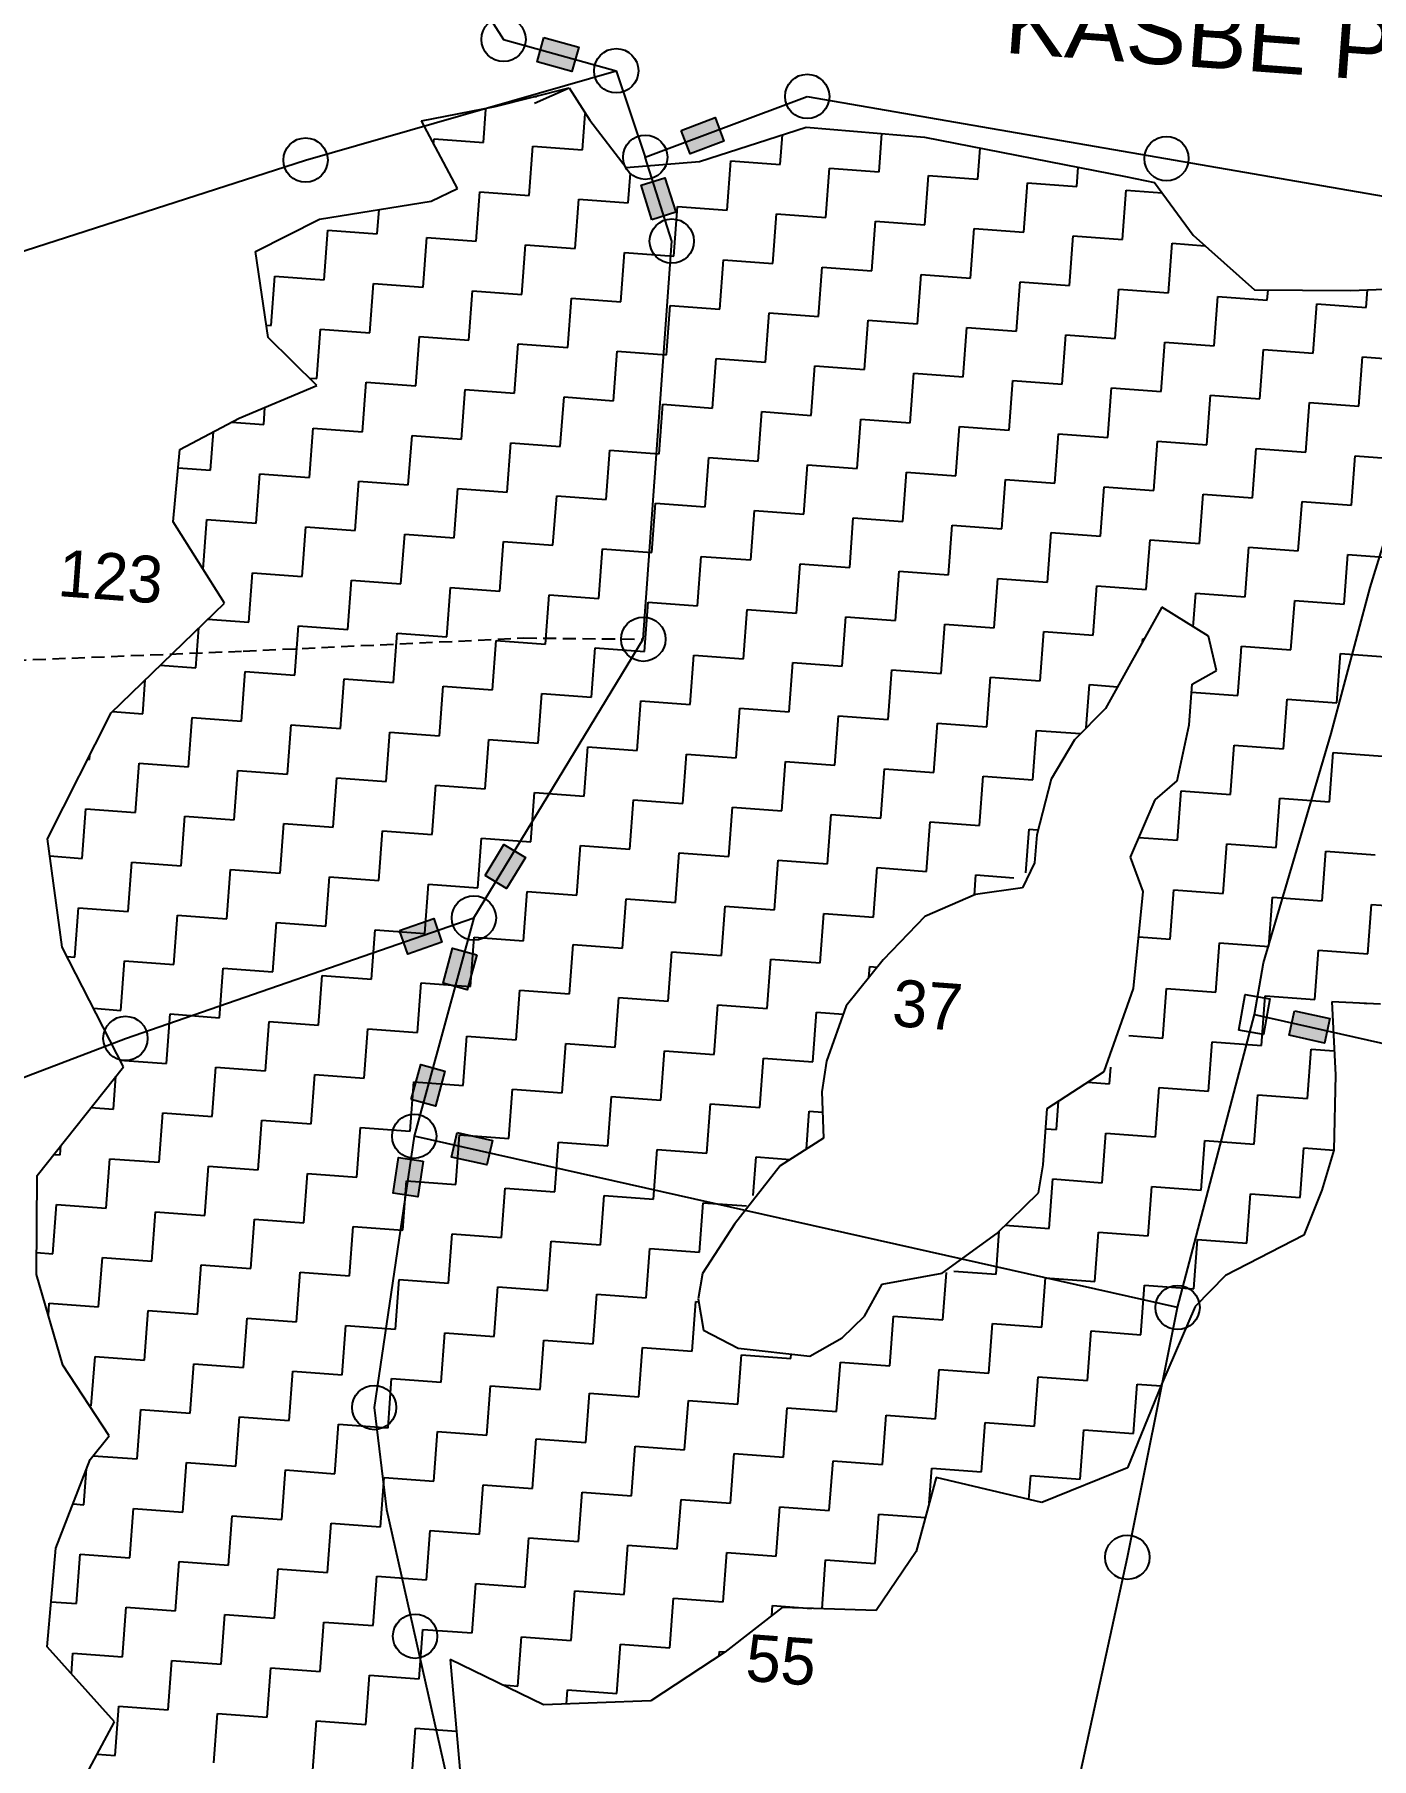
# Model space of a CAD drawing. Header units: metres. Extents: x 317417 to 320594, y 1863773 to 1867597.
# Drawn here: x 318961 to 319473, y 1865968 to 1866628 of the extents above; entities that cross this region are included whole.
import ezdxf

# ---------------------------------------------------------------- set-up
doc = ezdxf.new("R2010")
doc.units = ezdxf.units.M
doc.header["$MEASUREMENT"] = 0
doc.linetypes.add('DASHED', pattern=[0.75, 0.5, -0.25])
for name, color, linetype in [('LINE_FOOTPATH', 1, 'DASHED'), ('POLY_HATCH', 12, 'Continuous'), ('POLY_PARCEL', 6, 'Continuous'), ('TEXT_MAPOUT', 7, 'Continuous'), ('TEXT_PARCEL', 7, 'Continuous'), ('V_BOUND_LINE', 7, 'Continuous')]:
    doc.layers.add(name, color=color, linetype=linetype)
doc.styles.get("Standard").update_dxf_attribs({"font": 'arial.ttf'})
doc.styles.add('TEXT_MAP', font='')
doc.styles.get('TEXT_MAP').set_extended_font_data('Kruti Dev 050')

msp = doc.modelspace()

# ---------------------------------------------------------------- hatches: boundary and pattern name
for points in [[(319166.81, 1866614.16), (319169.38, 1866623.4), (319156.02, 1866627.12), (319153.45, 1866617.88)], [(319224.98, 1866587.49), (319221.61, 1866596.47), (319208.63, 1866591.59), (319212, 1866582.61)], [(319202.38, 1866573.45), (319193.24, 1866570.56), (319197.41, 1866557.34), (319206.56, 1866560.22)], [(319148.97, 1866313.28), (319140.77, 1866318.26), (319133.57, 1866306.41), (319141.77, 1866301.43)], [(319117.03, 1866280.79), (319113.9, 1866289.86), (319100.79, 1866285.33), (319103.92, 1866276.26)], [(319117.47, 1866265.15), (319126.72, 1866262.62), (319130.38, 1866275.99), (319121.13, 1866278.52)], [(319454.81, 1866242.22), (319456.9, 1866251.57), (319443.37, 1866254.6), (319441.28, 1866245.24)], [(319118.2, 1866231.47), (319108.95, 1866234), (319105.29, 1866220.62), (319114.54, 1866218.09)], [(319134.24, 1866195.56), (319136.34, 1866204.92), (319122.81, 1866207.95), (319120.71, 1866198.59)], [(319098.34, 1866184.74), (319107.83, 1866183.34), (319109.86, 1866197.06), (319100.37, 1866198.46)]]:
    msp.add_hatch(color=256).paths.add_polyline_path(points)

# ---------------------------------------------------------------- linework, layer by layer
for points in [[(319156.02, 1866627.12), (319169.38, 1866623.4), (319166.81, 1866614.16), (319153.45, 1866617.88)], [(319208.63, 1866591.59), (319221.61, 1866596.47), (319224.98, 1866587.49), (319212, 1866582.61)], [(319197.41, 1866557.34), (319193.24, 1866570.56), (319202.38, 1866573.45), (319206.56, 1866560.22)], [(319133.57, 1866306.41), (319140.77, 1866318.26), (319148.97, 1866313.28), (319141.77, 1866301.43)], [(319100.79, 1866285.33), (319113.9, 1866289.86), (319117.03, 1866280.79), (319103.92, 1866276.26)], [(319130.38, 1866275.99), (319126.72, 1866262.62), (319117.47, 1866265.15), (319121.13, 1866278.52)], [(319422.07, 1866247.15), (319424.52, 1866260.79), (319433.96, 1866259.1), (319431.51, 1866245.45)], [(319443.37, 1866254.6), (319456.9, 1866251.57), (319454.81, 1866242.22), (319441.28, 1866245.24)], [(319105.29, 1866220.62), (319108.95, 1866234), (319118.2, 1866231.47), (319114.54, 1866218.09)], [(319122.81, 1866207.95), (319136.34, 1866204.92), (319134.24, 1866195.56), (319120.71, 1866198.59)], [(319109.86, 1866197.06), (319107.83, 1866183.34), (319098.34, 1866184.74), (319100.37, 1866198.46)]]:
    msp.add_lwpolyline(points, close=True)
for centre in [(319140.62, 1866626.43), (319183.77, 1866614.42), (319256.86, 1866604.59), (319064.83, 1866580.22), (319194.87, 1866581.3), (319394.37, 1866580.77), (319205, 1866549.21), (319194.12, 1866396.81), (319129.26, 1866290.09), (318995.9, 1866244.01), (319106.41, 1866206.56), (319398.59, 1866140.99), (319091.09, 1866102.7), (319379.39, 1866045.37), (319106.75, 1866015.15)]:
    msp.add_circle(centre, 8.48)
at = {"layer": 'LINE_FOOTPATH', "ltscale": 10}
for p, q in [((319041, 1866392.24), (319148.3, 1866397.28)), ((319148.3, 1866397.28), (319194.12, 1866396.81)), ((318863, 1866385.09), (319041, 1866392.24))]:
    msp.add_line(p, q, dxfattribs=at)
at = {"layer": 'POLY_HATCH'}
for p, q in [((319137.44, 1866600.67), (319165.7, 1866607.88)), ((319152.5, 1866602), (319165.7, 1866607.88)), ((319165.7, 1866607.88), (319173.62, 1866595.53)), ((319109.16, 1866595.18), (319137.44, 1866600.67)), ((319122.95, 1866569.35), (319109.16, 1866595.18)), ((319173.62, 1866595.53), (319187.49, 1866577.34)), ((319215.64, 1866579.66), (319256.39, 1866592.81)), ((319256.39, 1866592.81), (319301.76, 1866588.95)), ((319301.76, 1866588.95), (319378.7, 1866573.92)), ((319187.49, 1866577.34), (319215.64, 1866579.66)), ((319378.7, 1866573.92), (319389.82, 1866571.62)), ((319389.82, 1866571.62), (319404.52, 1866551.41)), ((319070.23, 1866557.62), (319112.96, 1866564.53)), ((319112.96, 1866564.53), (319122.95, 1866569.35)), ((319045.64, 1866545.23), (319070.23, 1866557.62)), ((319404.52, 1866551.41), (319428.01, 1866530.54)), ((319050.54, 1866512.26), (319045.64, 1866545.23)), ((319464.81, 1866530.26), (319502.73, 1866531.86)), ((319428.01, 1866530.54), (319464.81, 1866530.26)), ((319069.2, 1866493.88), (319050.54, 1866512.26)), ((319039.38, 1866481.41), (319069.2, 1866493.88)), ((319016.7, 1866469.43), (319039.38, 1866481.41)), ((319014.14, 1866441.79), (319016.7, 1866469.43)), ((319033.76, 1866410.64), (319014.14, 1866441.79)), ((318990.46, 1866368.63), (319033.76, 1866410.64)), ((319392.58, 1866409.1), (319370.96, 1866370.29)), ((319410.49, 1866397.91), (319392.58, 1866409.1)), ((319413.47, 1866384.88), (319410.49, 1866397.91)), ((319403.04, 1866363.97), (319404.2, 1866379.65)), ((319404.2, 1866379.65), (319413.47, 1866384.88)), ((318966.1, 1866320.34), (318990.46, 1866368.63)), ((319370.96, 1866370.29), (319359.22, 1866358.35)), ((319398.49, 1866342.62), (319403.04, 1866363.97)), ((319359.22, 1866358.35), (319350.21, 1866343.25)), ((319350.21, 1866343.25), (319344.68, 1866321.97)), ((319390.06, 1866335.36), (319398.49, 1866342.62)), ((319380.54, 1866313.4), (319390.06, 1866335.36)), ((318971.64, 1866278.93), (318966.1, 1866320.34)), ((319344.68, 1866321.97), (319343.88, 1866311.19)), ((319343.88, 1866311.19), (319339.23, 1866301.68)), ((319385.48, 1866300.22), (319380.54, 1866313.4)), ((319339.23, 1866301.68), (319321.28, 1866299.07)), ((319321.28, 1866299.07), (319301.92, 1866290.65)), ((319381.73, 1866263.04), (319385.48, 1866300.22)), ((319301.92, 1866290.65), (319285.9, 1866274.1)), ((318995.1, 1866233.15), (318971.64, 1866278.93)), ((319285.9, 1866274.1), (319271.76, 1866256.42)), ((319370.5, 1866231.34), (319381.73, 1866263.04)), ((319271.76, 1866256.42), (319264.27, 1866235.29)), ((319476.31, 1866257.13), (319457.62, 1866258.01)), ((319457.62, 1866258.01), (319459.09, 1866230.06)), ((319264.27, 1866235.29), (319262.42, 1866223.6)), ((318962.11, 1866191.57), (318995.1, 1866233.15)), ((319348.74, 1866217.19), (319370.5, 1866231.34)), ((319459.09, 1866230.06), (319458.47, 1866201.26)), ((319262.42, 1866223.6), (319263.07, 1866205.81)), ((319347.13, 1866195.62), (319348.74, 1866217.19)), ((319263.07, 1866205.81), (319246.5, 1866195.21)), ((319458.47, 1866201.26), (319453.79, 1866185.92)), ((319246.5, 1866195.21), (319229.06, 1866172.85)), ((319345.35, 1866184.91), (319347.13, 1866195.62)), ((318961.82, 1866153.63), (318962.11, 1866191.57)), ((319329.4, 1866169.34), (319345.35, 1866184.91)), ((319453.79, 1866185.92), (319446.93, 1866168.71)), ((319229.06, 1866172.85), (319216.81, 1866154.04)), ((319308.55, 1866154.13), (319329.4, 1866169.34)), ((319446.93, 1866168.71), (319416.9, 1866153.23)), ((318971.92, 1866118.96), (318961.82, 1866153.63)), ((319216.81, 1866154.04), (319215.1, 1866144.31)), ((319278.72, 1866137.62), (319285.55, 1866149.92)), ((319285.55, 1866149.92), (319308.55, 1866154.13)), ((319416.9, 1866153.23), (319405.38, 1866141.43)), ((319215.1, 1866144.31), (319217.17, 1866132.33)), ((319270.21, 1866129.38), (319278.72, 1866137.62)), ((319405.38, 1866141.43), (319392.51, 1866111.51)), ((319217.17, 1866132.33), (319230.47, 1866125.43)), ((319257.86, 1866122.41), (319270.21, 1866129.38)), ((319230.47, 1866125.43), (319257.86, 1866122.41)), ((318989.67, 1866091.83), (318971.92, 1866118.96)), ((319392.51, 1866111.51), (319379.5, 1866079.58)), ((318982.4, 1866082.75), (318989.67, 1866091.83)), ((318969.24, 1866048.81), (318982.4, 1866082.75)), ((319306.25, 1866075.91), (319298.57, 1866047.63)), ((319346.59, 1866066.33), (319306.25, 1866075.91)), ((319379.5, 1866079.58), (319346.59, 1866066.33)), ((318965.93, 1866011.09), (318969.24, 1866048.81)), ((319298.57, 1866047.63), (319283.2, 1866024.98)), ((319247.31, 1866026.13), (319225.26, 1866009.04)), ((319283.2, 1866024.98), (319247.31, 1866026.13)), ((318991.67, 1865982.35), (318965.93, 1866011.09)), ((319155.85, 1865988.89), (319120.14, 1866006.22)), ((319120.14, 1866006.22), (319124.3, 1865959.85)), ((319225.26, 1866009.04), (319197.01, 1865990.38)), ((319197.01, 1865990.38), (319155.85, 1865988.89)), ((318975.78, 1865952.66), (318991.67, 1865982.35))]:
    msp.add_line(p, q, dxfattribs=at)
at = {"layer": 'POLY_HATCH', "linetype": 'Continuous'}
for p, q in [((319152.6, 1866604.54), (319153.27, 1866604.49)), ((319153.27, 1866604.49), (319153.29, 1866604.71)), ((319132.94, 1866586.97), (319133.89, 1866599.76)), ((319170.79, 1866584.16), (319171.81, 1866597.9)), ((319113.86, 1866586.36), (319114.01, 1866588.37)), ((319114.01, 1866588.37), (319132.94, 1866586.97)), ((319150.46, 1866566.64), (319151.86, 1866585.56)), ((319151.86, 1866585.56), (319170.79, 1866584.16)), ((319246.49, 1866578.53), (319247.34, 1866589.89)), ((319284.34, 1866575.72), (319285.43, 1866590.34)), ((319322.19, 1866572.91), (319323.08, 1866584.79)), ((319226.16, 1866561.01), (319227.57, 1866579.94)), ((319227.57, 1866579.94), (319246.49, 1866578.53)), ((319360.05, 1866570.1), (319360.59, 1866577.46)), ((319188.31, 1866563.83), (319189.15, 1866575.16)), ((319264.01, 1866558.2), (319265.42, 1866577.13)), ((319265.42, 1866577.13), (319284.34, 1866575.72)), ((319301.86, 1866555.39), (319303.27, 1866574.32)), ((319303.27, 1866574.32), (319322.19, 1866572.91)), ((319339.71, 1866552.58), (319341.12, 1866571.5)), ((319341.12, 1866571.5), (319360.05, 1866570.1)), ((319130.13, 1866549.12), (319131.53, 1866568.04)), ((319131.53, 1866568.04), (319150.46, 1866566.64)), ((319167.98, 1866546.31), (319169.38, 1866565.23)), ((319169.38, 1866565.23), (319188.31, 1866563.83)), ((319377.57, 1866549.77), (319378.97, 1866568.69)), ((319378.97, 1866568.69), (319392.69, 1866567.67)), ((319092.27, 1866551.93), (319092.97, 1866561.29)), ((319205.83, 1866543.49), (319207.23, 1866562.42)), ((319207.23, 1866562.42), (319226.16, 1866561.01)), ((319243.68, 1866540.68), (319245.09, 1866559.61)), ((319245.09, 1866559.61), (319264.01, 1866558.2)), ((319071.94, 1866534.41), (319073.35, 1866553.33)), ((319073.35, 1866553.33), (319092.27, 1866551.93)), ((319281.53, 1866537.87), (319282.94, 1866556.8)), ((319282.94, 1866556.8), (319301.86, 1866555.39)), ((319319.38, 1866535.06), (319320.79, 1866553.99)), ((319320.79, 1866553.99), (319339.71, 1866552.58)), ((319357.23, 1866532.25), (319358.64, 1866551.17)), ((319358.64, 1866551.17), (319377.57, 1866549.77)), ((319109.79, 1866531.6), (319111.2, 1866550.52)), ((319111.2, 1866550.52), (319130.13, 1866549.12)), ((319147.65, 1866528.79), (319149.05, 1866547.71)), ((319149.05, 1866547.71), (319167.98, 1866546.31)), ((319185.5, 1866525.97), (319186.9, 1866544.9)), ((319186.9, 1866544.9), (319205.83, 1866543.49)), ((319395.09, 1866529.44), (319396.49, 1866548.36)), ((319396.49, 1866548.36), (319409, 1866547.43)), ((319223.35, 1866523.16), (319224.75, 1866542.09)), ((319224.75, 1866542.09), (319243.68, 1866540.68)), ((319261.2, 1866520.35), (319262.61, 1866539.28)), ((319262.61, 1866539.28), (319281.53, 1866537.87)), ((319051.61, 1866516.89), (319053.02, 1866535.81)), ((319053.02, 1866535.81), (319071.94, 1866534.41)), ((319089.46, 1866514.08), (319090.87, 1866533)), ((319090.87, 1866533), (319109.79, 1866531.6)), ((319299.05, 1866517.54), (319300.46, 1866536.47)), ((319300.46, 1866536.47), (319319.38, 1866535.06)), ((319336.9, 1866514.73), (319338.31, 1866533.65)), ((319338.31, 1866533.65), (319357.23, 1866532.25)), ((319127.31, 1866511.27), (319128.72, 1866530.19)), ((319128.72, 1866530.19), (319147.65, 1866528.79)), ((319165.17, 1866508.45), (319166.57, 1866527.38)), ((319166.57, 1866527.38), (319185.5, 1866525.97)), ((319374.75, 1866511.92), (319376.16, 1866530.84)), ((319376.16, 1866530.84), (319395.09, 1866529.44)), ((319412.61, 1866509.1), (319414.01, 1866528.03)), ((319414.01, 1866528.03), (319432.94, 1866526.62)), ((319432.94, 1866526.62), (319433.23, 1866530.5)), ((319450.46, 1866506.29), (319451.86, 1866525.22)), ((319451.86, 1866525.22), (319470.79, 1866523.81)), ((319470.79, 1866523.81), (319471.29, 1866530.53)), ((319203.02, 1866505.64), (319204.42, 1866524.57)), ((319204.42, 1866524.57), (319223.35, 1866523.16)), ((319240.87, 1866502.83), (319242.27, 1866521.76)), ((319242.27, 1866521.76), (319261.2, 1866520.35)), ((319278.72, 1866500.02), (319280.13, 1866518.95)), ((319280.13, 1866518.95), (319299.05, 1866517.54)), ((319049.83, 1866517.02), (319051.61, 1866516.89)), ((319069.13, 1866496.56), (319070.54, 1866515.48)), ((319070.54, 1866515.48), (319089.46, 1866514.08)), ((319106.98, 1866493.75), (319108.39, 1866512.67)), ((319108.39, 1866512.67), (319127.31, 1866511.27)), ((319316.57, 1866497.21), (319317.98, 1866516.13)), ((319317.98, 1866516.13), (319336.9, 1866514.73)), ((319354.42, 1866494.4), (319355.83, 1866513.32)), ((319355.83, 1866513.32), (319374.75, 1866511.92)), ((319144.83, 1866490.93), (319146.24, 1866509.86)), ((319146.24, 1866509.86), (319165.17, 1866508.45)), ((319182.69, 1866488.12), (319184.09, 1866507.05)), ((319184.09, 1866507.05), (319203.02, 1866505.64)), ((319392.27, 1866491.58), (319393.68, 1866510.51)), ((319393.68, 1866510.51), (319412.61, 1866509.1)), ((319430.13, 1866488.77), (319431.53, 1866507.7)), ((319431.53, 1866507.7), (319450.46, 1866506.29)), ((319467.98, 1866485.96), (319469.38, 1866504.89)), ((319469.38, 1866504.89), (319488.31, 1866503.48)), ((319220.54, 1866485.31), (319221.94, 1866504.24)), ((319221.94, 1866504.24), (319240.87, 1866502.83)), ((319258.39, 1866482.5), (319259.79, 1866501.43)), ((319259.79, 1866501.43), (319278.72, 1866500.02)), ((319296.24, 1866479.69), (319297.65, 1866498.61)), ((319297.65, 1866498.61), (319316.57, 1866497.21)), ((319066.26, 1866496.77), (319069.13, 1866496.56)), ((319086.65, 1866476.23), (319088.06, 1866495.15)), ((319088.06, 1866495.15), (319106.98, 1866493.75)), ((319124.5, 1866473.41), (319125.91, 1866492.34)), ((319125.91, 1866492.34), (319144.83, 1866490.93)), ((319334.09, 1866476.88), (319335.5, 1866495.8)), ((319335.5, 1866495.8), (319354.42, 1866494.4)), ((319371.94, 1866474.06), (319373.35, 1866492.99)), ((319373.35, 1866492.99), (319392.27, 1866491.58)), ((319048.8, 1866479.04), (319049.28, 1866485.55)), ((319162.35, 1866470.6), (319163.76, 1866489.53)), ((319163.76, 1866489.53), (319182.69, 1866488.12)), ((319200.21, 1866467.79), (319201.61, 1866486.72)), ((319201.61, 1866486.72), (319220.54, 1866485.31)), ((319409.79, 1866471.25), (319411.2, 1866490.18)), ((319411.2, 1866490.18), (319430.13, 1866488.77)), ((319447.65, 1866468.44), (319449.05, 1866487.37)), ((319449.05, 1866487.37), (319467.98, 1866485.96)), ((319036.6, 1866479.94), (319048.8, 1866479.04)), ((319238.06, 1866464.98), (319239.46, 1866483.91)), ((319239.46, 1866483.91), (319258.39, 1866482.5)), ((319275.91, 1866462.17), (319277.31, 1866481.09)), ((319277.31, 1866481.09), (319296.24, 1866479.69)), ((319028.47, 1866461.52), (319029.56, 1866476.23)), ((319066.32, 1866458.71), (319067.73, 1866477.63)), ((319067.73, 1866477.63), (319086.65, 1866476.23)), ((319104.17, 1866455.89), (319105.58, 1866474.82)), ((319105.58, 1866474.82), (319124.5, 1866473.41)), ((319142.02, 1866453.08), (319143.43, 1866472.01)), ((319143.43, 1866472.01), (319162.35, 1866470.6)), ((319313.76, 1866459.36), (319315.17, 1866478.28)), ((319315.17, 1866478.28), (319334.09, 1866476.88)), ((319351.61, 1866456.54), (319353.02, 1866475.47)), ((319353.02, 1866475.47), (319371.94, 1866474.06)), ((319389.46, 1866453.73), (319390.87, 1866472.66)), ((319390.87, 1866472.66), (319409.79, 1866471.25)), ((319179.87, 1866450.27), (319181.28, 1866469.2)), ((319181.28, 1866469.2), (319200.21, 1866467.79)), ((319217.73, 1866447.46), (319219.13, 1866466.39)), ((319219.13, 1866466.39), (319238.06, 1866464.98)), ((319427.31, 1866450.92), (319428.72, 1866469.85)), ((319428.72, 1866469.85), (319447.65, 1866468.44)), ((319465.17, 1866448.11), (319466.57, 1866467.04)), ((319466.57, 1866467.04), (319485.5, 1866465.63)), ((319016.05, 1866462.44), (319028.47, 1866461.52)), ((319045.99, 1866441.19), (319047.39, 1866460.11)), ((319047.39, 1866460.11), (319066.32, 1866458.71)), ((319255.58, 1866444.65), (319256.98, 1866463.57)), ((319256.98, 1866463.57), (319275.91, 1866462.17)), ((319293.43, 1866441.84), (319294.83, 1866460.76)), ((319294.83, 1866460.76), (319313.76, 1866459.36)), ((319083.84, 1866438.37), (319085.25, 1866457.3)), ((319085.25, 1866457.3), (319104.17, 1866455.89)), ((319121.69, 1866435.56), (319123.1, 1866454.49)), ((319123.1, 1866454.49), (319142.02, 1866453.08)), ((319331.28, 1866439.03), (319332.69, 1866457.95)), ((319332.69, 1866457.95), (319351.61, 1866456.54)), ((319369.13, 1866436.21), (319370.54, 1866455.14)), ((319370.54, 1866455.14), (319389.46, 1866453.73)), ((319406.98, 1866433.4), (319408.39, 1866452.33)), ((319408.39, 1866452.33), (319427.31, 1866450.92)), ((319159.54, 1866432.75), (319160.95, 1866451.68)), ((319160.95, 1866451.68), (319179.87, 1866450.27)), ((319197.39, 1866429.94), (319198.8, 1866448.87)), ((319198.8, 1866448.87), (319217.73, 1866447.46)), ((319235.25, 1866427.13), (319236.65, 1866446.05)), ((319236.65, 1866446.05), (319255.58, 1866444.65)), ((319444.83, 1866430.59), (319446.24, 1866449.52)), ((319446.24, 1866449.52), (319465.17, 1866448.11)), ((319025.66, 1866423.67), (319027.06, 1866442.59)), ((319027.06, 1866442.59), (319045.99, 1866441.19)), ((319063.51, 1866420.85), (319064.91, 1866439.78)), ((319064.91, 1866439.78), (319083.84, 1866438.37)), ((319273.1, 1866424.32), (319274.5, 1866443.24)), ((319274.5, 1866443.24), (319293.43, 1866441.84)), ((319310.95, 1866421.51), (319312.35, 1866440.43)), ((319312.35, 1866440.43), (319331.28, 1866439.03)), ((319101.36, 1866418.04), (319102.77, 1866436.97)), ((319102.77, 1866436.97), (319121.69, 1866435.56)), ((319139.21, 1866415.23), (319140.62, 1866434.16)), ((319140.62, 1866434.16), (319159.54, 1866432.75)), ((319348.8, 1866418.69), (319350.21, 1866437.62)), ((319350.21, 1866437.62), (319369.13, 1866436.21)), ((319386.65, 1866415.88), (319388.06, 1866434.81)), ((319388.06, 1866434.81), (319406.98, 1866433.4)), ((319177.06, 1866412.42), (319178.47, 1866431.35)), ((319178.47, 1866431.35), (319197.39, 1866429.94)), ((319214.91, 1866409.61), (319216.32, 1866428.53)), ((319216.32, 1866428.53), (319235.25, 1866427.13)), ((319252.77, 1866406.8), (319254.17, 1866425.72)), ((319254.17, 1866425.72), (319273.1, 1866424.32)), ((319424.5, 1866413.07), (319425.91, 1866432)), ((319425.91, 1866432), (319444.83, 1866430.59)), ((319462.35, 1866410.26), (319463.76, 1866429.18)), ((319463.76, 1866429.18), (319482.69, 1866427.78)), ((319025.55, 1866423.67), (319025.66, 1866423.67)), ((319043.18, 1866403.33), (319044.58, 1866422.26)), ((319044.58, 1866422.26), (319063.51, 1866420.85)), ((319081.03, 1866400.52), (319082.43, 1866419.45)), ((319082.43, 1866419.45), (319101.36, 1866418.04)), ((319290.62, 1866403.99), (319292.02, 1866422.91)), ((319292.02, 1866422.91), (319310.95, 1866421.51)), ((319328.47, 1866401.17), (319329.87, 1866420.1)), ((319329.87, 1866420.1), (319348.8, 1866418.69)), ((319118.88, 1866397.71), (319120.29, 1866416.64)), ((319120.29, 1866416.64), (319139.21, 1866415.23)), ((319156.73, 1866394.9), (319158.14, 1866413.83)), ((319158.14, 1866413.83), (319177.06, 1866412.42)), ((319366.32, 1866398.36), (319367.73, 1866417.29)), ((319367.73, 1866417.29), (319386.65, 1866415.88)), ((319404.62, 1866401.58), (319405.58, 1866414.48)), ((319405.58, 1866414.48), (319424.5, 1866413.07)), ((319194.58, 1866392.09), (319195.99, 1866411.01)), ((319195.99, 1866411.01), (319214.91, 1866409.61)), ((319232.43, 1866389.28), (319233.84, 1866408.2)), ((319233.84, 1866408.2), (319252.77, 1866406.8)), ((319442.02, 1866392.74), (319443.43, 1866411.66)), ((319443.43, 1866411.66), (319462.35, 1866410.26)), ((319022.85, 1866385.82), (319023.98, 1866401.15)), ((319027.44, 1866404.5), (319043.18, 1866403.33)), ((319060.7, 1866383), (319062.1, 1866401.93)), ((319062.1, 1866401.93), (319081.03, 1866400.52)), ((319270.29, 1866386.47), (319271.69, 1866405.39)), ((319271.69, 1866405.39), (319290.62, 1866403.99)), ((319308.14, 1866383.65), (319309.54, 1866402.58)), ((319309.54, 1866402.58), (319328.47, 1866401.17)), ((319345.99, 1866380.84), (319347.39, 1866399.77)), ((319347.39, 1866399.77), (319366.32, 1866398.36)), ((319098.55, 1866380.19), (319099.95, 1866399.12)), ((319099.95, 1866399.12), (319118.88, 1866397.71)), ((319136.4, 1866377.38), (319137.81, 1866396.31)), ((319137.81, 1866396.31), (319156.73, 1866394.9)), ((319174.25, 1866374.57), (319175.66, 1866393.49)), ((319175.66, 1866393.49), (319194.58, 1866392.09)), ((319385.16, 1866395.78), (319385.25, 1866396.96)), ((319385.25, 1866396.96), (319385.79, 1866396.92)), ((319422.8, 1866390.22), (319423.1, 1866394.14)), ((319423.1, 1866394.14), (319442.02, 1866392.74)), ((319009.22, 1866386.83), (319022.85, 1866385.82)), ((319212.1, 1866371.76), (319213.51, 1866390.68)), ((319213.51, 1866390.68), (319232.43, 1866389.28)), ((319249.95, 1866368.95), (319251.36, 1866387.87)), ((319251.36, 1866387.87), (319270.29, 1866386.47)), ((319421.69, 1866375.22), (319422.8, 1866390.14)), ((319459.54, 1866372.41), (319460.95, 1866391.33)), ((319460.95, 1866391.33), (319479.87, 1866389.93)), ((319002.51, 1866368.3), (319003.48, 1866381.26)), ((319040.37, 1866365.48), (319041.77, 1866384.41)), ((319041.77, 1866384.41), (319060.7, 1866383)), ((319078.22, 1866362.67), (319079.62, 1866381.6)), ((319079.62, 1866381.6), (319098.55, 1866380.19)), ((319287.8, 1866366.13), (319289.21, 1866385.06)), ((319289.21, 1866385.06), (319308.14, 1866383.65)), ((319325.66, 1866363.32), (319327.06, 1866382.25)), ((319327.06, 1866382.25), (319345.99, 1866380.84)), ((319363.68, 1866362.89), (319364.91, 1866379.44)), ((319364.91, 1866379.44), (319375.61, 1866378.64)), ((319116.07, 1866359.86), (319117.47, 1866378.79)), ((319117.47, 1866378.79), (319136.4, 1866377.38)), ((319153.92, 1866357.05), (319155.33, 1866375.97)), ((319155.33, 1866375.97), (319174.25, 1866374.57)), ((319191.77, 1866354.24), (319193.18, 1866373.16)), ((319193.18, 1866373.16), (319212.1, 1866371.76)), ((319403.97, 1866376.54), (319421.69, 1866375.22)), ((319439.21, 1866354.89), (319440.62, 1866373.81)), ((319440.62, 1866373.81), (319459.54, 1866372.41)), ((318990.99, 1866369.15), (319002.51, 1866368.3)), ((319020.03, 1866347.96), (319021.44, 1866366.89)), ((319021.44, 1866366.89), (319040.37, 1866365.48)), ((319229.62, 1866351.43), (319231.03, 1866370.35)), ((319231.03, 1866370.35), (319249.95, 1866368.95)), ((319267.47, 1866348.61), (319268.88, 1866367.54)), ((319268.88, 1866367.54), (319287.8, 1866366.13)), ((319057.89, 1866345.15), (319059.29, 1866364.08)), ((319059.29, 1866364.08), (319078.22, 1866362.67)), ((319095.74, 1866342.34), (319097.14, 1866361.27)), ((319097.14, 1866361.27), (319116.07, 1866359.86)), ((319305.32, 1866345.8), (319306.73, 1866364.73)), ((319306.73, 1866364.73), (319325.66, 1866363.32)), ((319343.18, 1866342.99), (319344.58, 1866361.92)), ((319344.58, 1866361.92), (319361.49, 1866360.66)), ((319133.59, 1866339.53), (319134.99, 1866358.45)), ((319134.99, 1866358.45), (319153.92, 1866357.05)), ((319171.44, 1866336.72), (319172.84, 1866355.64)), ((319172.84, 1866355.64), (319191.77, 1866354.24)), ((319418.88, 1866337.37), (319420.28, 1866356.29)), ((319420.28, 1866356.29), (319439.21, 1866354.89)), ((319456.73, 1866334.56), (319458.14, 1866353.48)), ((319458.14, 1866353.48), (319477.06, 1866352.08)), ((318981.48, 1866350.83), (318982.18, 1866350.78)), ((318982.18, 1866350.78), (318982.31, 1866352.47)), ((318999.7, 1866330.44), (319001.11, 1866349.37)), ((319001.11, 1866349.37), (319020.03, 1866347.96)), ((319037.55, 1866327.63), (319038.96, 1866346.56)), ((319038.96, 1866346.56), (319057.89, 1866345.15)), ((319209.29, 1866333.91), (319210.7, 1866352.83)), ((319210.7, 1866352.83), (319229.62, 1866351.43)), ((319247.14, 1866331.09), (319248.55, 1866350.02)), ((319248.55, 1866350.02), (319267.47, 1866348.61)), ((319284.99, 1866328.28), (319286.4, 1866347.21)), ((319286.4, 1866347.21), (319305.32, 1866345.8)), ((319075.4, 1866324.82), (319076.81, 1866343.75)), ((319076.81, 1866343.75), (319095.74, 1866342.34)), ((319113.26, 1866322.01), (319114.66, 1866340.93)), ((319114.66, 1866340.93), (319133.59, 1866339.53)), ((319322.84, 1866325.47), (319324.25, 1866344.4)), ((319324.25, 1866344.4), (319343.18, 1866342.99)), ((319151.11, 1866319.2), (319152.51, 1866338.12)), ((319152.51, 1866338.12), (319171.44, 1866336.72)), ((319188.96, 1866316.39), (319190.36, 1866335.31)), ((319190.36, 1866335.31), (319209.29, 1866333.91)), ((319398.55, 1866319.85), (319399.95, 1866338.77)), ((319399.95, 1866338.77), (319418.88, 1866337.37)), ((319436.4, 1866317.04), (319437.8, 1866335.96)), ((319437.8, 1866335.96), (319456.73, 1866334.56)), ((318979.37, 1866312.92), (318980.78, 1866331.85)), ((318980.78, 1866331.85), (318999.7, 1866330.44)), ((319017.22, 1866310.11), (319018.63, 1866329.04)), ((319018.63, 1866329.04), (319037.55, 1866327.63)), ((319226.81, 1866313.57), (319228.22, 1866332.5)), ((319228.22, 1866332.5), (319247.14, 1866331.09)), ((319264.66, 1866310.76), (319266.07, 1866329.69)), ((319266.07, 1866329.69), (319284.99, 1866328.28)), ((319302.51, 1866307.95), (319303.92, 1866326.88)), ((319303.92, 1866326.88), (319322.84, 1866325.47)), ((319055.07, 1866307.3), (319056.48, 1866326.23)), ((319056.48, 1866326.23), (319075.4, 1866324.82)), ((319092.92, 1866304.49), (319094.33, 1866323.41)), ((319094.33, 1866323.41), (319113.26, 1866322.01)), ((319130.78, 1866301.68), (319132.18, 1866320.6)), ((319132.18, 1866320.6), (319151.11, 1866319.2)), ((319340.54, 1866307.44), (319341.77, 1866324.07)), ((319341.77, 1866324.07), (319344.82, 1866323.84)), ((319383.81, 1866320.94), (319398.55, 1866319.85)), ((318966.96, 1866313.85), (318979.37, 1866312.92)), ((319168.63, 1866298.87), (319170.03, 1866317.79)), ((319170.03, 1866317.79), (319188.96, 1866316.39)), ((319206.48, 1866296.05), (319207.88, 1866314.98)), ((319207.88, 1866314.98), (319226.81, 1866313.57)), ((319416.07, 1866299.52), (319417.47, 1866318.44)), ((319417.47, 1866318.44), (319436.4, 1866317.04)), ((319453.92, 1866296.7), (319455.32, 1866315.63)), ((319455.32, 1866315.63), (319474.25, 1866314.22)), ((318996.89, 1866292.59), (318998.3, 1866311.52)), ((318998.3, 1866311.52), (319017.22, 1866310.11)), ((319034.74, 1866289.78), (319036.15, 1866308.71)), ((319036.15, 1866308.71), (319055.07, 1866307.3)), ((319244.33, 1866293.24), (319245.74, 1866312.17)), ((319245.74, 1866312.17), (319264.66, 1866310.76)), ((319282.18, 1866290.43), (319283.59, 1866309.36)), ((319283.59, 1866309.36), (319302.51, 1866307.95)), ((319072.59, 1866286.97), (319074, 1866305.89)), ((319074, 1866305.89), (319092.92, 1866304.49)), ((319110.44, 1866284.16), (319111.85, 1866303.08)), ((319111.85, 1866303.08), (319130.78, 1866301.68)), ((319148.3, 1866281.35), (319149.7, 1866300.27)), ((319149.7, 1866300.27), (319168.63, 1866298.87)), ((319320.87, 1866298.89), (319321.44, 1866306.55)), ((319321.44, 1866306.55), (319335.99, 1866305.46)), ((319395.74, 1866282), (319397.14, 1866300.92)), ((319397.14, 1866300.92), (319416.07, 1866299.52)), ((318976.56, 1866275.07), (318977.96, 1866294)), ((318977.96, 1866294), (318996.89, 1866292.59)), ((319186.15, 1866278.53), (319187.55, 1866297.46)), ((319187.55, 1866297.46), (319206.48, 1866296.05)), ((319224, 1866275.72), (319225.4, 1866294.65)), ((319225.4, 1866294.65), (319244.33, 1866293.24)), ((319433.59, 1866279.18), (319434.99, 1866298.11)), ((319434.99, 1866298.11), (319453.92, 1866296.7)), ((319471.44, 1866276.37), (319472.84, 1866295.3)), ((319472.84, 1866295.3), (319491.77, 1866293.89)), ((319014.41, 1866272.26), (319015.82, 1866291.19)), ((319015.82, 1866291.19), (319034.74, 1866289.78)), ((319052.26, 1866269.45), (319053.67, 1866288.37)), ((319053.67, 1866288.37), (319072.59, 1866286.97)), ((319261.85, 1866272.91), (319263.26, 1866291.84)), ((319263.26, 1866291.84), (319282.18, 1866290.43)), ((319090.11, 1866266.64), (319091.52, 1866285.56)), ((319091.52, 1866285.56), (319110.44, 1866284.16)), ((319127.96, 1866263.83), (319129.37, 1866282.75)), ((319129.37, 1866282.75), (319148.3, 1866281.35)), ((319383.73, 1866282.89), (319395.74, 1866282)), ((319413.26, 1866261.66), (319414.66, 1866280.59)), ((319414.66, 1866280.59), (319433.59, 1866279.18)), ((318973.49, 1866275.3), (318976.56, 1866275.07)), ((319165.82, 1866261.01), (319167.22, 1866279.94)), ((319167.22, 1866279.94), (319186.15, 1866278.53)), ((319203.67, 1866258.2), (319205.07, 1866277.13)), ((319205.07, 1866277.13), (319224, 1866275.72)), ((319241.52, 1866255.39), (319242.92, 1866274.32)), ((319242.92, 1866274.32), (319261.85, 1866272.91)), ((319451.11, 1866258.85), (319452.51, 1866277.78)), ((319452.51, 1866277.78), (319471.44, 1866276.37)), ((318994.08, 1866254.74), (318995.48, 1866273.67)), ((318995.48, 1866273.67), (319014.41, 1866272.26)), ((319031.93, 1866251.93), (319033.34, 1866270.86)), ((319033.34, 1866270.86), (319052.26, 1866269.45)), ((319069.78, 1866249.12), (319071.19, 1866268.04)), ((319071.19, 1866268.04), (319090.11, 1866266.64)), ((319280.46, 1866267.31), (319280.78, 1866271.51)), ((319280.78, 1866271.51), (319283.65, 1866271.29)), ((319107.63, 1866246.31), (319109.04, 1866265.23)), ((319109.04, 1866265.23), (319127.96, 1866263.83)), ((319145.48, 1866243.49), (319146.89, 1866262.42)), ((319146.89, 1866262.42), (319165.82, 1866261.01)), ((319392.92, 1866244.14), (319394.33, 1866263.07)), ((319394.33, 1866263.07), (319413.26, 1866261.66)), ((318983.63, 1866255.52), (318994.08, 1866254.74)), ((319183.34, 1866240.68), (319184.74, 1866259.61)), ((319184.74, 1866259.61), (319203.67, 1866258.2)), ((319221.19, 1866237.87), (319222.59, 1866256.8)), ((319222.59, 1866256.8), (319241.52, 1866255.39)), ((319430.78, 1866241.33), (319432.18, 1866260.26)), ((319432.18, 1866260.26), (319451.11, 1866258.85)), ((319470.03, 1866257.45), (319470.81, 1866257.39)), ((319470.03, 1866257.43), (319470.03, 1866257.45)), ((319011.6, 1866234.41), (319013, 1866253.34)), ((319013, 1866253.34), (319031.93, 1866251.93)), ((319049.45, 1866231.6), (319050.86, 1866250.52)), ((319050.86, 1866250.52), (319069.78, 1866249.12)), ((319087.3, 1866228.79), (319088.71, 1866247.71)), ((319088.71, 1866247.71), (319107.63, 1866246.31)), ((319259.04, 1866235.06), (319260.44, 1866253.99)), ((319260.44, 1866253.99), (319270.63, 1866253.23)), ((319125.15, 1866225.97), (319126.56, 1866244.9)), ((319126.56, 1866244.9), (319145.48, 1866243.49)), ((319163, 1866223.16), (319164.41, 1866242.09)), ((319164.41, 1866242.09), (319183.34, 1866240.68)), ((319379.92, 1866245.11), (319392.92, 1866244.14)), ((319410.44, 1866223.81), (319411.85, 1866242.74)), ((319411.85, 1866242.74), (319430.78, 1866241.33)), ((318993.77, 1866235.73), (319011.6, 1866234.41)), ((319200.86, 1866220.35), (319202.26, 1866239.28)), ((319202.26, 1866239.28), (319221.19, 1866237.87)), ((319238.71, 1866217.54), (319240.11, 1866236.47)), ((319240.11, 1866236.47), (319259.04, 1866235.06)), ((319448.3, 1866221), (319449.7, 1866239.93)), ((319449.7, 1866239.93), (319458.61, 1866239.27)), ((318991.27, 1866216.89), (318992.2, 1866229.5)), ((319029.12, 1866214.08), (319030.52, 1866233)), ((319030.52, 1866233), (319049.45, 1866231.6)), ((319066.97, 1866211.27), (319068.38, 1866230.19)), ((319068.38, 1866230.19), (319087.3, 1866228.79)), ((319372.59, 1866226.63), (319373.07, 1866233.01)), ((319104.82, 1866208.45), (319106.23, 1866227.38)), ((319106.23, 1866227.38), (319125.15, 1866225.97)), ((319142.67, 1866205.64), (319144.08, 1866224.57)), ((319144.08, 1866224.57), (319163, 1866223.16)), ((319180.52, 1866202.83), (319181.93, 1866221.76)), ((319181.93, 1866221.76), (319200.86, 1866220.35)), ((319364.2, 1866227.25), (319372.59, 1866226.63)), ((319390.11, 1866206.29), (319391.52, 1866225.22)), ((319391.52, 1866225.22), (319410.44, 1866223.81)), ((319427.96, 1866203.48), (319429.37, 1866222.41)), ((319429.37, 1866222.41), (319448.3, 1866221)), ((318982.7, 1866217.53), (318991.27, 1866216.89)), ((319008.79, 1866196.56), (319010.19, 1866215.48)), ((319010.19, 1866215.48), (319029.12, 1866214.08)), ((319218.38, 1866200.02), (319219.78, 1866218.95)), ((319219.78, 1866218.95), (319238.71, 1866217.54)), ((319256.56, 1866201.64), (319257.63, 1866216.13)), ((319257.63, 1866216.13), (319262.71, 1866215.76)), ((319352.26, 1866209.11), (319353.07, 1866220.01)), ((319046.64, 1866193.75), (319048.04, 1866212.67)), ((319048.04, 1866212.67), (319066.97, 1866211.27)), ((319084.49, 1866190.93), (319085.9, 1866209.86)), ((319085.9, 1866209.86), (319104.82, 1866208.45)), ((319348.16, 1866209.41), (319352.26, 1866209.11)), ((318970.94, 1866199.37), (318971.21, 1866203.04)), ((319122.34, 1866188.12), (319123.75, 1866207.05)), ((319123.75, 1866207.05), (319142.67, 1866205.64)), ((319160.19, 1866185.31), (319161.6, 1866204.24)), ((319161.6, 1866204.24), (319180.52, 1866202.83)), ((319198.04, 1866182.5), (319199.45, 1866201.43)), ((319199.45, 1866201.43), (319218.38, 1866200.02)), ((319369.78, 1866188.77), (319371.19, 1866207.7)), ((319371.19, 1866207.7), (319390.11, 1866206.29)), ((319407.63, 1866185.96), (319409.04, 1866204.89)), ((319409.04, 1866204.89), (319427.96, 1866203.48)), ((319445.48, 1866183.15), (319446.89, 1866202.08)), ((319446.89, 1866202.08), (319458.46, 1866201.22)), ((318968.44, 1866199.55), (318970.94, 1866199.37)), ((318988.46, 1866179.04), (318989.86, 1866197.96)), ((318989.86, 1866197.96), (319008.79, 1866196.56)), ((319026.31, 1866176.23), (319027.71, 1866195.15)), ((319027.71, 1866195.15), (319046.64, 1866193.75)), ((319236.2, 1866183.82), (319237.3, 1866198.61)), ((319237.3, 1866198.61), (319250.31, 1866197.65)), ((319064.16, 1866173.41), (319065.56, 1866192.34)), ((319065.56, 1866192.34), (319084.49, 1866190.93)), ((319102.01, 1866170.6), (319103.42, 1866189.53)), ((319103.42, 1866189.53), (319122.34, 1866188.12)), ((319349.45, 1866171.25), (319350.86, 1866190.18)), ((319350.86, 1866190.18), (319369.78, 1866188.77)), ((319139.86, 1866167.79), (319141.27, 1866186.72)), ((319141.27, 1866186.72), (319160.19, 1866185.31)), ((319177.71, 1866164.98), (319179.12, 1866183.91)), ((319179.12, 1866183.91), (319198.04, 1866182.5)), ((319387.3, 1866168.44), (319388.71, 1866187.37)), ((319388.71, 1866187.37), (319407.63, 1866185.96)), ((319425.15, 1866165.63), (319426.56, 1866184.56)), ((319426.56, 1866184.56), (319445.48, 1866183.15)), ((318968.12, 1866161.52), (318969.53, 1866180.44)), ((318969.53, 1866180.44), (318988.46, 1866179.04)), ((319005.98, 1866158.71), (319007.38, 1866177.63)), ((319007.38, 1866177.63), (319026.31, 1866176.23)), ((319215.56, 1866162.17), (319216.97, 1866181.09)), ((319216.97, 1866181.09), (319233.62, 1866179.86)), ((319043.83, 1866155.9), (319045.23, 1866174.82)), ((319045.23, 1866174.82), (319064.16, 1866173.41)), ((319081.68, 1866153.08), (319083.08, 1866172.01)), ((319083.08, 1866172.01), (319102.01, 1866170.6)), ((319119.53, 1866150.27), (319120.94, 1866169.2)), ((319120.94, 1866169.2), (319139.86, 1866167.79)), ((319329.12, 1866153.73), (319330.35, 1866170.26)), ((319332.64, 1866172.5), (319349.45, 1866171.25)), ((319366.97, 1866150.92), (319368.38, 1866169.85)), ((319368.38, 1866169.85), (319387.3, 1866168.44)), ((318961.88, 1866161.98), (318968.12, 1866161.52)), ((319157.38, 1866147.46), (319158.79, 1866166.39)), ((319158.79, 1866166.39), (319177.71, 1866164.98)), ((319195.23, 1866144.65), (319196.64, 1866163.57)), ((319196.64, 1866163.57), (319215.56, 1866162.17)), ((319404.82, 1866148.11), (319406.23, 1866167.04)), ((319406.23, 1866167.04), (319425.15, 1866165.63)), ((318985.64, 1866141.19), (318987.05, 1866160.11)), ((318987.05, 1866160.11), (319005.98, 1866158.71)), ((319023.5, 1866138.38), (319024.9, 1866157.3)), ((319024.9, 1866157.3), (319043.83, 1866155.9)), ((319061.35, 1866135.56), (319062.75, 1866154.49)), ((319062.75, 1866154.49), (319081.68, 1866153.08)), ((319099.2, 1866132.75), (319100.6, 1866151.68)), ((319100.6, 1866151.68), (319119.53, 1866150.27)), ((319137.05, 1866129.94), (319138.46, 1866148.87)), ((319138.46, 1866148.87), (319157.38, 1866147.46)), ((319308.79, 1866136.21), (319310.14, 1866154.42)), ((319312.94, 1866154.94), (319329.12, 1866153.73)), ((319346.64, 1866133.4), (319348.04, 1866152.33)), ((319348.04, 1866152.33), (319366.97, 1866150.92)), ((319384.49, 1866130.59), (319385.9, 1866149.52)), ((319385.9, 1866149.52), (319404.82, 1866148.11)), ((318966.38, 1866137.99), (318966.72, 1866142.59)), ((318966.72, 1866142.59), (318985.64, 1866141.19)), ((319174.9, 1866127.13), (319176.31, 1866146.05)), ((319176.31, 1866146.05), (319195.23, 1866144.65)), ((319212.75, 1866124.32), (319214.16, 1866143.24)), ((319214.16, 1866143.24), (319215.3, 1866143.16)), ((319003.16, 1866120.86), (319004.57, 1866139.78)), ((319004.57, 1866139.78), (319023.5, 1866138.38)), ((319041.02, 1866118.04), (319042.42, 1866136.97)), ((319042.42, 1866136.97), (319061.35, 1866135.56)), ((319288.46, 1866118.69), (319289.86, 1866137.62)), ((319289.86, 1866137.62), (319308.79, 1866136.21)), ((319078.87, 1866115.23), (319080.27, 1866134.16)), ((319080.27, 1866134.16), (319099.2, 1866132.75)), ((319116.72, 1866112.42), (319118.12, 1866131.35)), ((319118.12, 1866131.35), (319137.05, 1866129.94)), ((319326.31, 1866115.88), (319327.71, 1866134.81)), ((319327.71, 1866134.81), (319346.64, 1866133.4)), ((319364.16, 1866113.07), (319365.56, 1866132)), ((319365.56, 1866132), (319384.49, 1866130.59)), ((318982.83, 1866103.34), (318984.24, 1866122.26)), ((318984.24, 1866122.26), (319003.16, 1866120.86)), ((319154.57, 1866109.61), (319155.98, 1866128.53)), ((319155.98, 1866128.53), (319174.9, 1866127.13)), ((319192.42, 1866106.8), (319193.83, 1866125.72)), ((319193.83, 1866125.72), (319212.75, 1866124.32)), ((319230.27, 1866103.99), (319231.68, 1866122.91)), ((319231.68, 1866122.91), (319250.6, 1866121.51)), ((319250.6, 1866121.51), (319250.73, 1866123.2)), ((319020.68, 1866100.52), (319022.09, 1866119.45)), ((319022.09, 1866119.45), (319041.02, 1866118.04)), ((319058.54, 1866097.71), (319059.94, 1866116.64)), ((319059.94, 1866116.64), (319078.87, 1866115.23)), ((319268.12, 1866101.17), (319269.53, 1866120.1)), ((319269.53, 1866120.1), (319288.46, 1866118.69)), ((319305.98, 1866098.36), (319307.38, 1866117.29)), ((319307.38, 1866117.29), (319326.31, 1866115.88)), ((319096.39, 1866094.9), (319097.79, 1866113.83)), ((319097.79, 1866113.83), (319116.72, 1866112.42)), ((319134.24, 1866092.09), (319135.64, 1866111.01)), ((319135.64, 1866111.01), (319154.57, 1866109.61)), ((319343.83, 1866095.55), (319345.23, 1866114.48)), ((319345.23, 1866114.48), (319364.16, 1866113.07)), ((319381.68, 1866092.74), (319383.08, 1866111.67)), ((319383.08, 1866111.67), (319392.3, 1866110.98)), ((318982.11, 1866103.39), (318982.83, 1866103.34)), ((319172.09, 1866089.28), (319173.5, 1866108.2)), ((319173.5, 1866108.2), (319192.42, 1866106.8)), ((319209.94, 1866086.47), (319211.35, 1866105.39)), ((319211.35, 1866105.39), (319230.27, 1866103.99)), ((319247.79, 1866083.65), (319249.2, 1866102.58)), ((319249.2, 1866102.58), (319268.12, 1866101.17)), ((319000.35, 1866083), (319001.76, 1866101.93)), ((319001.76, 1866101.93), (319020.68, 1866100.52)), ((319038.2, 1866080.19), (319039.61, 1866099.12)), ((319039.61, 1866099.12), (319058.54, 1866097.71)), ((319076.06, 1866077.38), (319077.46, 1866096.31)), ((319077.46, 1866096.31), (319096.39, 1866094.9)), ((319285.64, 1866080.84), (319287.05, 1866099.77)), ((319287.05, 1866099.77), (319305.98, 1866098.36)), ((319323.5, 1866078.03), (319324.9, 1866096.96)), ((319324.9, 1866096.96), (319343.83, 1866095.55)), ((319113.91, 1866074.57), (319115.31, 1866093.49)), ((319115.31, 1866093.49), (319134.24, 1866092.09)), ((319151.76, 1866071.76), (319153.16, 1866090.68)), ((319153.16, 1866090.68), (319172.09, 1866089.28)), ((319361.35, 1866075.22), (319362.75, 1866094.15)), ((319362.75, 1866094.15), (319381.68, 1866092.74)), ((318983.6, 1866084.25), (319000.35, 1866083)), ((319189.61, 1866068.95), (319191.02, 1866087.87)), ((319191.02, 1866087.87), (319209.94, 1866086.47)), ((319227.46, 1866066.13), (319228.87, 1866085.06)), ((319228.87, 1866085.06), (319247.79, 1866083.65)), ((318980.02, 1866065.48), (318981.04, 1866079.24)), ((319017.87, 1866062.67), (319019.28, 1866081.6)), ((319019.28, 1866081.6), (319038.2, 1866080.19)), ((319055.72, 1866059.86), (319057.13, 1866078.79)), ((319057.13, 1866078.79), (319076.06, 1866077.38)), ((319093.58, 1866057.05), (319094.98, 1866075.97)), ((319094.98, 1866075.97), (319113.91, 1866074.57)), ((319265.31, 1866063.32), (319266.72, 1866082.25)), ((319266.72, 1866082.25), (319285.64, 1866080.84)), ((319303.58, 1866066.07), (319304.57, 1866079.44)), ((319304.57, 1866079.44), (319323.5, 1866078.03)), ((319341.74, 1866067.48), (319342.42, 1866076.63)), ((319342.42, 1866076.63), (319361.35, 1866075.22)), ((319131.43, 1866054.24), (319132.83, 1866073.16)), ((319132.83, 1866073.16), (319151.76, 1866071.76)), ((319169.28, 1866051.43), (319170.68, 1866070.35)), ((319170.68, 1866070.35), (319189.61, 1866068.95)), ((318975.83, 1866065.8), (318980.02, 1866065.48)), ((318997.54, 1866045.15), (318998.95, 1866064.08)), ((318998.95, 1866064.08), (319017.87, 1866062.67)), ((319207.13, 1866048.61), (319208.54, 1866067.54)), ((319208.54, 1866067.54), (319227.46, 1866066.13)), ((319244.98, 1866045.8), (319246.39, 1866064.73)), ((319246.39, 1866064.73), (319265.31, 1866063.32)), ((319035.39, 1866042.34), (319036.8, 1866061.27)), ((319036.8, 1866061.27), (319055.72, 1866059.86)), ((319073.24, 1866039.53), (319074.65, 1866058.46)), ((319074.65, 1866058.46), (319093.58, 1866057.05)), ((319282.83, 1866042.99), (319284.24, 1866061.92)), ((319284.24, 1866061.92), (319302.09, 1866060.59)), ((319111.1, 1866036.72), (319112.5, 1866055.64)), ((319112.5, 1866055.64), (319131.43, 1866054.24)), ((319148.95, 1866033.91), (319150.35, 1866052.83)), ((319150.35, 1866052.83), (319169.28, 1866051.43)), ((319186.8, 1866031.09), (319188.2, 1866050.02)), ((319188.2, 1866050.02), (319207.13, 1866048.61)), ((318977.21, 1866027.63), (318978.62, 1866046.56)), ((318978.62, 1866046.56), (318997.54, 1866045.15)), ((319015.06, 1866024.82), (319016.47, 1866043.75)), ((319016.47, 1866043.75), (319035.39, 1866042.34)), ((319224.65, 1866028.28), (319226.06, 1866047.21)), ((319226.06, 1866047.21), (319244.98, 1866045.8)), ((319262.51, 1866025.64), (319263.91, 1866044.4)), ((319263.91, 1866044.4), (319282.83, 1866042.99)), ((319052.91, 1866022.01), (319054.32, 1866040.94)), ((319054.32, 1866040.94), (319073.24, 1866039.53)), ((319090.76, 1866019.2), (319092.17, 1866038.12)), ((319092.17, 1866038.12), (319111.1, 1866036.72)), ((319128.61, 1866016.39), (319130.02, 1866035.31)), ((319130.02, 1866035.31), (319148.95, 1866033.91)), ((319166.47, 1866013.57), (319167.87, 1866032.5)), ((319167.87, 1866032.5), (319186.8, 1866031.09)), ((319204.32, 1866010.76), (319205.72, 1866029.69)), ((319205.72, 1866029.69), (319224.65, 1866028.28)), ((318967.45, 1866028.36), (318977.21, 1866027.63)), ((318994.73, 1866007.3), (318996.14, 1866026.23)), ((318996.14, 1866026.23), (319015.06, 1866024.82)), ((319032.58, 1866004.49), (319033.99, 1866023.42)), ((319033.99, 1866023.42), (319052.91, 1866022.01)), ((319243.29, 1866023.01), (319243.57, 1866026.88)), ((319243.57, 1866026.88), (319258.45, 1866025.77)), ((319070.43, 1866001.68), (319071.84, 1866020.6)), ((319071.84, 1866020.6), (319090.76, 1866019.2)), ((319108.28, 1865998.87), (319109.69, 1866017.79)), ((319109.69, 1866017.79), (319128.61, 1866016.39)), ((319146.13, 1865996.05), (319147.54, 1866014.98)), ((319147.54, 1866014.98), (319166.47, 1866013.57)), ((319183.99, 1865993.24), (319185.39, 1866012.17)), ((319185.39, 1866012.17), (319204.32, 1866010.76)), ((318975.21, 1866000.73), (318975.8, 1866008.71)), ((318975.8, 1866008.71), (318994.73, 1866007.3)), ((319012.25, 1865986.97), (319013.65, 1866005.9)), ((319013.65, 1866005.9), (319032.58, 1866004.49)), ((319223.11, 1866007.62), (319223.24, 1866009.36)), ((319223.24, 1866009.36), (319225.46, 1866009.19)), ((319050.1, 1865984.16), (319051.51, 1866003.08)), ((319051.51, 1866003.08), (319070.43, 1866001.68)), ((319087.95, 1865981.35), (319089.36, 1866000.27)), ((319089.36, 1866000.27), (319108.28, 1865998.87)), ((319140.17, 1865996.5), (319146.13, 1865996.05)), ((319164.66, 1865989.21), (319165.06, 1865994.65)), ((319165.06, 1865994.65), (319183.99, 1865993.24)), ((318991.92, 1865969.45), (318993.32, 1865988.38)), ((318993.32, 1865988.38), (319012.25, 1865986.97)), ((319029.77, 1865966.64), (319031.17, 1865985.56)), ((319031.17, 1865985.56), (319050.1, 1865984.16)), ((319067.62, 1865963.83), (319069.03, 1865982.75)), ((319069.03, 1865982.75), (319087.95, 1865981.35)), ((319105.47, 1865961.01), (319106.88, 1865979.94)), ((319106.88, 1865979.94), (319122.6, 1865978.77)), ((318985.04, 1865969.96), (318991.92, 1865969.45))]:
    msp.add_line(p, q, dxfattribs=at)
at = {"layer": 'POLY_PARCEL'}
for p, q in [((319064.83, 1866580.22), (319183.77, 1866614.42)), ((318872.62, 1866518.28), (319064.83, 1866580.22)), ((319205, 1866549.21), (319194.87, 1866581.3)), ((319194.12, 1866396.81), (319205, 1866549.21)), ((319472.32, 1866416.65), (319491.93, 1866480.46)), ((319457.45, 1866360.76), (319472.32, 1866416.65)), ((319129.26, 1866290.09), (319194.12, 1866396.81)), ((319431.56, 1866272.89), (319457.45, 1866360.76)), ((318995.9, 1866244.01), (319129.26, 1866290.09)), ((319129.26, 1866290.09), (319106.41, 1866206.56)), ((319428.01, 1866253.12), (319431.56, 1866272.89)), ((319398.59, 1866140.99), (319428.01, 1866253.12)), ((319428.01, 1866253.12), (319652.18, 1866202.97)), ((318874.22, 1866197.61), (318995.9, 1866244.01)), ((319106.41, 1866206.56), (319091.09, 1866102.7)), ((319398.59, 1866140.99), (319106.41, 1866206.56)), ((319379.39, 1866045.37), (319398.59, 1866140.99)), ((319091.09, 1866102.7), (319095.8, 1866063.67)), ((319095.8, 1866063.67), (319119.73, 1865957.6)), ((319335.43, 1865843.4), (319379.39, 1866045.37))]:
    msp.add_line(p, q, dxfattribs=at)
at = {"layer": 'V_BOUND_LINE'}
for p, q in [((319055.27, 1866759.59), (319140.62, 1866626.43)), ((319140.62, 1866626.43), (319183.77, 1866614.42)), ((319183.77, 1866614.42), (319194.87, 1866581.3)), ((319194.87, 1866581.3), (319256.86, 1866604.59)), ((319256.86, 1866604.59), (319494.24, 1866563.47))]:
    msp.add_line(p, q, dxfattribs=at)

# ---------------------------------------------------------------- texts
at = {"layer": 'TEXT_MAPOUT'}
msp.add_text('KASBE PAVSECHI SHIV', height=24.9053, rotation=355.75189, dxfattribs=at).set_placement((319331.88, 1866621.32))
at = {"layer": 'TEXT_PARCEL', "style": 'TEXT_MAP'}
for s, p in [('123', (318969.62, 1866413.36)), ('37', (319288.97, 1866248.79)), ('55', (319232.89, 1865998.15))]:
    msp.add_text(s, height=17.932, rotation=355.75189, dxfattribs=at).set_placement(p)

doc.saveas('drawing.dxf')
